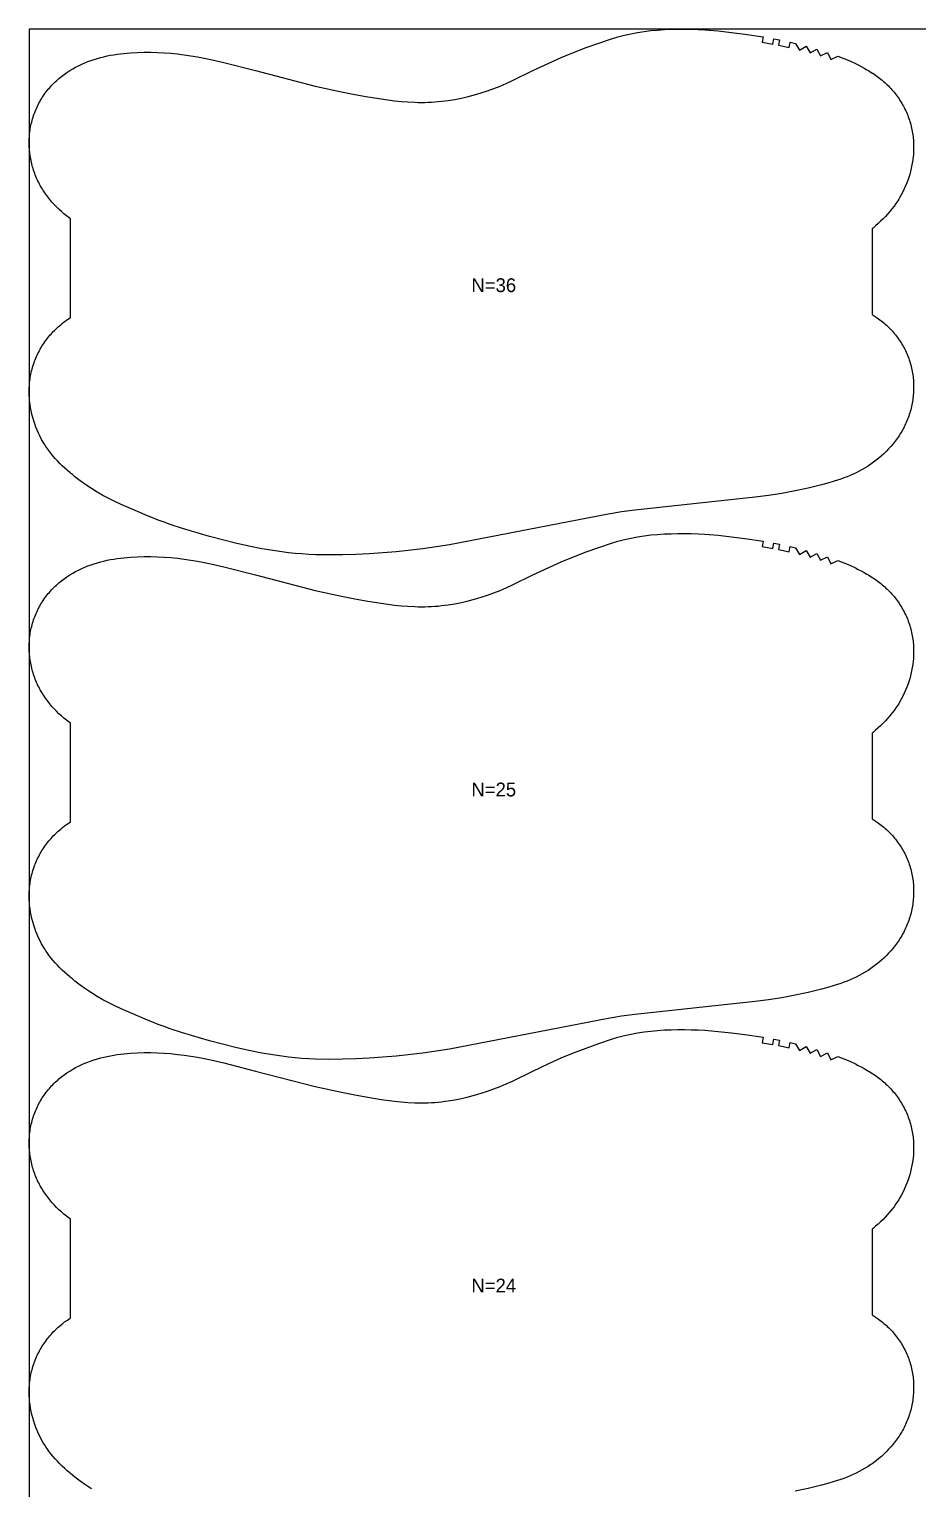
# Model space of a CAD drawing. Header units: inches. Extents: x 0 to 1935, y 0 to 1083.
# Drawn here: x 0 to 322, y 555 to 1083 of the extents above; entities that cross this region are included whole.
import ezdxf

# ---------------------------------------------------------------- set-up
doc = ezdxf.new("R2010")
doc.units = ezdxf.units.IN

msp = doc.modelspace()

# ---------------------------------------------------------------- linework, layer by layer
at = {"layer": '1'}
for points in [[(0, 0), (1935.3492, 0), (1935.3492, 1083.2627), (0, 1083.2627), (0, 0)], [(305.357, 979.8415), (306.8794, 978.8309), (307.3747, 978.4764), (307.8635, 978.1132), (308.3456, 977.7413), (308.8208, 977.3606), (309.2888, 976.9712), (309.7494, 976.573), (310.2025, 976.1661), (310.6477, 975.7506), (311.0849, 975.3265), (311.5138, 974.894), (311.9343, 974.4532), (312.3462, 974.0043), (312.7492, 973.5475), (313.1431, 973.0829), (313.5277, 972.6107), (313.9029, 972.131), (314.2684, 971.6439), (314.624, 971.1496), (314.9695, 970.6484), (315.3047, 970.1402), (315.6294, 969.6254), (315.9434, 969.1039), (316.2464, 968.5761), (316.5384, 968.0419), (316.8191, 967.5018), (317.0887, 966.956), (317.3469, 966.4046), (317.5937, 965.848), (317.8291, 965.2863), (318.053, 964.72), (318.2653, 964.1492), (318.4661, 963.5741), (318.6551, 962.9951), (318.8324, 962.4123), (318.9979, 961.8261), (319.1515, 961.2367), (319.2932, 960.6443), (319.4229, 960.0493), (319.5406, 959.4518), (319.6461, 958.8521), (319.7396, 958.2504), (319.821, 957.647), (319.8905, 957.0421), (319.948, 956.4359), (319.9935, 955.8287), (320.0272, 955.2206), (320.0491, 954.612), (320.0592, 954.003), (320.0576, 953.3939), (320.0442, 952.7848), (320.0192, 952.1761), (319.9825, 951.568), (319.9343, 950.9606), (319.8745, 950.3542), (319.8032, 949.7491), (319.7205, 949.1454), (319.6263, 948.5434), (319.5208, 947.9434), (319.4039, 947.3454), (319.2757, 946.7498), (319.1363, 946.1568), (318.9857, 945.5666), (318.824, 944.9794), (318.6511, 944.3954), (318.4672, 943.815), (318.2723, 943.2381), (318.0663, 942.6653), (317.8495, 942.0965), (317.6217, 941.5321), (317.3831, 940.9722), (317.1337, 940.4172), (316.8736, 939.8671), (316.6029, 939.3222), (316.3219, 938.7825), (316.0307, 938.2481), (315.7296, 937.7191), (315.4188, 937.1956), (315.0985, 936.6778), (314.7688, 936.1657), (314.4301, 935.6593), (314.0825, 935.1589), (313.3614, 934.1763), (312.6073, 933.2185), (311.8217, 932.2863), (311.0063, 931.3806), (310.1623, 930.5019), (309.2905, 929.651), (308.3922, 928.8283), (307.4684, 928.0346), (306.5201, 927.2704), (305.5484, 926.5364), (305.0592, 926.1904), (304.5544, 925.8332), (303.5391, 925.1613), (302.5038, 924.5204), (301.4499, 923.9101), (300.3788, 923.3302), (299.2917, 922.7803), (298.1901, 922.26), (297.0753, 921.7689), (295.9486, 921.3067), (294.8114, 920.8727), (293.6648, 920.4644), (292.5099, 920.0793), (291.348, 919.7145), (289.0075, 919.0351), (286.6523, 918.4046), (281.9216, 917.2347), (277.1643, 916.1888), (272.3775, 915.2806), (267.5656, 914.515), (262.7352, 913.8854), (219.1296, 909.2704), (214.3091, 908.5636), (210.9941, 908), (209.5055, 907.7469), (152.0929, 896.6843), (147.2787, 895.936), (142.4515, 895.2726), (132.7713, 894.1569), (127.9172, 893.7378), (123.0556, 893.4149), (118.1891, 893.1823), (113.3188, 893.0409), (108.4462, 893), (103.5752, 893.0945), (101.1418, 893.2048), (98.7109, 893.3607), (96.2836, 893.5636), (93.8608, 893.8148), (91.4435, 894.1149), (89.0321, 894.461), (84.228, 895.2755), (79.4502, 896.2291), (74.6966, 897.2971), (69.9652, 898.4606), (65.2589, 899.72), (55.4758, 902.6449), (51.0615, 904.076), (48.8696, 904.8335), (46.6928, 905.6312), (44.4256, 906.5181), (42.1738, 907.4453), (40.8934, 908), (33.2285, 911.3207), (31.0181, 912.344), (28.8358, 913.4227), (26.6899, 914.5722), (24.5827, 915.7927), (22.5149, 917.0803), (20.4874, 918.4314), (18.5018, 919.8434), (16.5631, 921.3189), (15.6132, 922.0815), (15, 922.5926), (14.6774, 922.8615), (13.7562, 923.6591), (12.8506, 924.4749), (11.9614, 925.3094), (11.0909, 926.1633), (10.2414, 927.0375), (9.4153, 927.9329), (8.6152, 928.8501), (7.8433, 929.7901), (7.1021, 930.7537), (6.3939, 931.7417), (6.053, 932.245), (5.721, 932.7545), (5.3979, 933.2699), (5.0837, 933.7909), (4.4824, 934.8495), (3.9171, 935.9285), (3.3881, 937.0264), (2.8957, 938.1417), (2.4399, 939.2727), (2.0209, 940.418), (1.6392, 941.5759), (1.2953, 942.7452), (0.9901, 943.9249), (0.7242, 945.1136), (0.4986, 946.3103), (0.3139, 947.5139), (0.1709, 948.723), (0.1153, 949.3294), (0.0705, 949.9367), (0.0364, 950.5448), (0.0133, 951.1535), (0.0011, 951.7626), (0, 952.3718), (0.01, 952.9809), (0.0312, 953.5897), (0.0637, 954.198), (0.1075, 954.8054), (0.1628, 955.4119), (0.2296, 956.0171), (0.3079, 956.6208), (0.3979, 957.2228), (0.4997, 957.8229), (0.6132, 958.4208), (0.7387, 959.0164), (0.876, 959.6093), (1.0254, 960.1993), (1.1867, 960.7863), (1.3598, 961.37), (1.5446, 961.9502), (1.7409, 962.5266), (1.9487, 963.0991), (2.1678, 963.6674), (2.3982, 964.2314), (2.6396, 964.7907), (2.892, 965.3452), (3.1552, 965.8947), (3.4292, 966.4389), (3.7139, 966.9777), (4.009, 967.5107), (4.3145, 968.0379), (4.6303, 968.5589), (4.9563, 969.0736), (5.2922, 969.5818), (5.6379, 970.0834), (5.9932, 970.5782), (6.3579, 971.066), (6.7318, 971.5469), (7.1148, 972.0205), (7.5067, 972.4868), (7.9072, 972.9456), (8.3163, 973.3968), (8.7337, 973.8402), (9.1591, 974.2757), (9.5926, 974.7032), (10.0338, 975.1225), (10.4826, 975.5335), (10.9388, 975.936), (11.4021, 976.3299), (11.8724, 976.7155), (12.8326, 977.4622), (13.817, 978.1777), (14.8233, 978.8637), (15, 978.977), (15, 1014.6217), (14.5108, 1014.9678), (13.5391, 1015.7018), (12.5908, 1016.466), (11.667, 1017.2597), (10.7687, 1018.0823), (9.897, 1018.9333), (9.0529, 1019.812), (8.2375, 1020.7177), (7.4519, 1021.6498), (6.6978, 1022.6076), (5.9767, 1023.5903), (5.6291, 1024.0907), (5.2904, 1024.597), (4.9608, 1025.1092), (4.6404, 1025.627), (4.3296, 1026.1505), (4.0285, 1026.6795), (3.7374, 1027.2138), (3.4563, 1027.7536), (3.1856, 1028.2985), (2.9255, 1028.8485), (2.6761, 1029.4036), (2.4375, 1029.9634), (2.2098, 1030.5279), (1.9929, 1031.0966), (1.787, 1031.6695), (1.592, 1032.2463), (1.4081, 1032.8268), (1.2352, 1033.4108), (1.0735, 1033.998), (0.9229, 1034.5882), (0.7835, 1035.1812), (0.6553, 1035.7768), (0.5385, 1036.3747), (0.4329, 1036.9748), (0.3388, 1037.5768), (0.256, 1038.1805), (0.1847, 1038.7856), (0.1249, 1039.392), (0.0767, 1039.9993), (0.04, 1040.6075), (0.015, 1041.2162), (0.0017, 1041.8252), (0, 1042.4344), (0.0101, 1043.0434), (0.032, 1043.652), (0.0657, 1044.2601), (0.1113, 1044.8673), (0.1688, 1045.4735), (0.2382, 1046.0784), (0.3196, 1046.6818), (0.4131, 1047.2834), (0.5187, 1047.8831), (0.6363, 1048.4806), (0.766, 1049.0757), (0.9077, 1049.6681), (1.0613, 1050.2575), (1.2268, 1050.8437), (1.4041, 1051.4265), (1.5932, 1052.0055), (1.7939, 1052.5805), (2.0062, 1053.1514), (2.2301, 1053.7177), (2.4655, 1054.2793), (2.7124, 1054.8359), (2.9706, 1055.3873), (3.2401, 1055.9332), (3.5209, 1056.4733), (3.8128, 1057.0074), (4.1159, 1057.5353), (4.4298, 1058.0567), (4.7545, 1058.5716), (5.0897, 1059.0797), (5.4352, 1059.581), (5.7908, 1060.0753), (6.1563, 1060.5623), (6.5315, 1061.042), (6.9161, 1061.5143), (7.31, 1061.9789), (7.713, 1062.4357), (8.1249, 1062.8846), (8.5454, 1063.3253), (8.9743, 1063.7578), (9.4115, 1064.182), (9.8567, 1064.5975), (10.3098, 1065.0044), (10.7704, 1065.4025), (11.2385, 1065.792), (11.7137, 1066.1726), (12.1958, 1066.5446), (12.6846, 1066.9078), (13.1798, 1067.2622), (13.6814, 1067.6079), (14.7023, 1068.2729), (15.7454, 1068.9027), (16.809, 1069.4973), (17.8913, 1070.0565), (18.9905, 1070.5805), (20.1053, 1071.0699), (21.2343, 1071.5252), (22.3764, 1071.9473), (23.5302, 1072.3369), (24.6944, 1072.6945), (25.8678, 1073.0211), (27.0491, 1073.3172), (28.2372, 1073.5837), (29.4311, 1073.8219), (30.6303, 1074.0332), (31.8339, 1074.2191), (33.0415, 1074.3809), (34.2521, 1074.5201), (36.6799, 1074.7365), (39.1125, 1074.8779), (41.5475, 1074.948), (43.9831, 1074.9487), (46.4176, 1074.8818), (48.8495, 1074.7498), (51.2777, 1074.5569), (53.7013, 1074.3078), (56.1194, 1074.0071), (58.5311, 1073.6585), (60.9352, 1073.2622), (63.3305, 1072.8174), (65.7156, 1072.3231), (70.4562, 1071.202), (81.879, 1068.2627), (103.4873, 1062.7024), (112.9964, 1060.5737), (117.7779, 1059.6373), (122.5752, 1058.7867), (127.3872, 1058.0266), (132.2181, 1057.3925), (134.6419, 1057.1376), (137.0705, 1056.9382), (139.5026, 1056.8074), (140.7196, 1056.7719), (141.9369, 1056.7586), (143.1544, 1056.7686), (144.3717, 1056.8021), (145.5883, 1056.8587), (146.8038, 1056.9382), (148.0177, 1057.04), (149.2296, 1057.164), (150.4391, 1057.3098), (151.6457, 1057.4771), (154.0487, 1057.8744), (156.4373, 1058.3515), (158.8102, 1058.9034), (161.1663, 1059.5254), (163.5042, 1060.2135), (165.8213, 1060.9679), (168.1146, 1061.7896), (170.3814, 1062.6798), (172.6203, 1063.6367), (174.8362, 1064.6474), (182.3037, 1068.2627), (187.9934, 1071.0173), (192.4473, 1072.992), (196.954, 1074.8446), (201.5019, 1076.5902), (206.0868, 1078.2403), (210.7111, 1079.7804), (213.0451, 1080.4755), (215.3985, 1081.0978), (216.5835, 1081.3767), (217.7736, 1081.6336), (218.9685, 1081.8691), (220.1676, 1082.0838), (222.5763, 1082.4526), (224.9955, 1082.7445), (227.4216, 1082.9642), (229.8526, 1083.1187), (232.2868, 1083.2152), (234.7228, 1083.2612), (237.1592, 1083.2627), (239.595, 1083.2209), (242.0296, 1083.1359), (244.4622, 1083.0075), (249.3194, 1082.6268), (254.1648, 1082.1107), (258.9976, 1081.4912), (265.5741, 1080.4929), (265.2474, 1078.5198), (269.1476, 1077.8352), (269.5139, 1079.8013), (271.4779, 1079.4236), (271.0884, 1077.4619), (274.9493, 1076.6426), (275.3906, 1078.5933), (277.3382, 1078.1392), (278.788, 1075.7214), (281.2153, 1077.1562), (282.6052, 1074.7025), (285.067, 1076.0764), (286.386, 1073.5869), (288.8856, 1074.8841), (290.1099, 1072.3508), (292.6549, 1073.5481), (294.7928, 1072.7032), (296.9051, 1071.796), (298.9881, 1070.8221), (300.0174, 1070.3086), (301.0379, 1069.7767), (302.1087, 1069.1924), (303.1668, 1068.5851), (303.6991, 1068.2627), (304.21, 1067.9532), (305.0592, 1067.4084), (305.2359, 1067.2951), (306.2422, 1066.609), (307.2266, 1065.8935), (308.1868, 1065.1468), (308.6571, 1064.7613), (309.1205, 1064.3674), (309.5766, 1063.9649), (310.0254, 1063.5539), (310.4666, 1063.1346), (310.9001, 1062.7071), (311.3256, 1062.2716), (311.7429, 1061.8282), (312.152, 1061.377), (312.5525, 1060.9181), (312.9444, 1060.4519), (313.3274, 1059.9782), (313.7014, 1059.4974), (314.0661, 1059.0095), (314.4214, 1058.5147), (314.7671, 1058.0132), (315.103, 1057.505), (315.4289, 1056.9903), (315.7447, 1056.4693), (316.0502, 1055.9421), (316.3454, 1055.4091), (316.63, 1054.8703), (316.904, 1054.3261), (317.1672, 1053.7766), (317.4196, 1053.2221), (317.6611, 1052.6627), (317.8914, 1052.0988), (318.1105, 1051.5305), (318.3183, 1050.958), (318.5146, 1050.3815), (318.6994, 1049.8014), (318.8725, 1049.2177), (319.0338, 1048.6307), (319.1832, 1048.0406), (319.3206, 1047.4477), (319.446, 1046.8522), (319.5595, 1046.2543), (319.6613, 1045.6542), (319.7513, 1045.0522), (319.8296, 1044.4484), (319.8964, 1043.8432), (319.9517, 1043.2368), (319.9955, 1042.6293), (320.028, 1042.0211), (320.0492, 1041.4123), (320.0592, 1040.8032), (320.0581, 1040.1939), (320.0459, 1039.5849), (320.0228, 1038.9761), (319.9888, 1038.368), (319.9439, 1037.7607), (319.8883, 1037.1544), (319.7454, 1035.9452), (319.5607, 1034.7417), (319.335, 1033.545), (319.0692, 1032.3562), (318.7639, 1031.1766), (318.42, 1030.0072), (318.0383, 1028.8493), (317.6194, 1027.7041), (317.1636, 1026.5731), (316.6711, 1025.4578), (316.1421, 1024.3599), (315.5769, 1023.2808), (314.9755, 1022.2223), (314.6613, 1021.7012), (314.3382, 1021.1859), (314.0062, 1020.6764), (313.6653, 1020.1731), (312.9572, 1019.1851), (312.216, 1018.2215), (311.4441, 1017.2815), (310.6439, 1016.3642), (309.8179, 1015.4689), (308.9684, 1014.5947), (308.0978, 1013.7407), (307.2087, 1012.9063), (306.303, 1012.0905), (305.3818, 1011.2928), (305.0592, 1011.024), (305.0592, 980.0213), (305.357, 979.8415)], [(305.357, 797.3415), (306.8794, 796.3309), (307.3747, 795.9764), (307.8635, 795.6132), (308.3456, 795.2413), (308.8208, 794.8606), (309.2888, 794.4712), (309.7494, 794.073), (310.2025, 793.6661), (310.6477, 793.2506), (311.0849, 792.8265), (311.5138, 792.394), (311.9343, 791.9532), (312.3462, 791.5043), (312.7492, 791.0475), (313.1431, 790.5829), (313.5277, 790.1107), (313.9029, 789.631), (314.2684, 789.1439), (314.624, 788.6496), (314.9695, 788.1484), (315.3047, 787.6402), (315.6294, 787.1254), (315.9434, 786.6039), (316.2464, 786.0761), (316.5384, 785.5419), (316.8191, 785.0018), (317.0887, 784.456), (317.3469, 783.9046), (317.5937, 783.348), (317.8291, 782.7863), (318.053, 782.22), (318.2653, 781.6492), (318.4661, 781.0741), (318.6551, 780.4951), (318.8324, 779.9123), (318.9979, 779.3261), (319.1515, 778.7367), (319.2932, 778.1443), (319.4229, 777.5493), (319.5406, 776.9518), (319.6461, 776.3521), (319.7396, 775.7504), (319.821, 775.147), (319.8905, 774.5421), (319.948, 773.9359), (319.9935, 773.3287), (320.0272, 772.7206), (320.0491, 772.112), (320.0592, 771.503), (320.0576, 770.8939), (320.0442, 770.2848), (320.0192, 769.6761), (319.9825, 769.068), (319.9343, 768.4606), (319.8745, 767.8542), (319.8032, 767.2491), (319.7205, 766.6454), (319.6263, 766.0434), (319.5208, 765.4434), (319.4039, 764.8454), (319.2757, 764.2498), (319.1363, 763.6568), (318.9857, 763.0666), (318.824, 762.4794), (318.6511, 761.8954), (318.4672, 761.315), (318.2723, 760.7381), (318.0663, 760.1653), (317.8495, 759.5965), (317.6217, 759.0321), (317.3831, 758.4722), (317.1337, 757.9172), (316.8736, 757.3671), (316.6029, 756.8222), (316.3219, 756.2825), (316.0307, 755.7481), (315.7296, 755.2191), (315.4188, 754.6956), (315.0985, 754.1778), (314.7688, 753.6657), (314.4301, 753.1593), (314.0825, 752.6589), (313.3614, 751.6763), (312.6073, 750.7185), (311.8217, 749.7863), (311.0063, 748.8806), (310.1623, 748.0019), (309.2905, 747.151), (308.3922, 746.3283), (307.4684, 745.5346), (306.5201, 744.7704), (305.5484, 744.0364), (305.0592, 743.6904), (304.5544, 743.3332), (303.5391, 742.6613), (302.5038, 742.0204), (301.4499, 741.4101), (300.3788, 740.8302), (299.2917, 740.2803), (298.1901, 739.76), (297.0753, 739.2689), (295.9486, 738.8067), (294.8114, 738.3727), (293.6648, 737.9644), (292.5099, 737.5793), (291.348, 737.2145), (289.0075, 736.5351), (286.6523, 735.9046), (281.9216, 734.7347), (277.1643, 733.6888), (272.3775, 732.7806), (267.5656, 732.015), (262.7352, 731.3854), (219.1296, 726.7704), (214.3091, 726.0636), (210.9941, 725.5), (209.5055, 725.2469), (152.0929, 714.1843), (147.2787, 713.436), (142.4515, 712.7726), (132.7713, 711.6569), (127.9172, 711.2378), (123.0556, 710.9149), (118.1891, 710.6823), (113.3188, 710.5409), (108.4462, 710.5), (103.5752, 710.5945), (101.1418, 710.7048), (98.7109, 710.8607), (96.2836, 711.0636), (93.8608, 711.3148), (91.4435, 711.6149), (89.0321, 711.961), (84.228, 712.7755), (79.4502, 713.7291), (74.6966, 714.7971), (69.9652, 715.9606), (65.2589, 717.22), (55.4758, 720.1449), (51.0615, 721.576), (48.8696, 722.3335), (46.6928, 723.1312), (44.4256, 724.0181), (42.1738, 724.9453), (40.8934, 725.5), (33.2285, 728.8207), (31.0181, 729.844), (28.8358, 730.9227), (26.6899, 732.0722), (24.5827, 733.2927), (22.5149, 734.5803), (20.4874, 735.9314), (18.5018, 737.3434), (16.5631, 738.8189), (15.6132, 739.5815), (15, 740.0926), (14.6774, 740.3615), (13.7562, 741.1591), (12.8506, 741.9749), (11.9614, 742.8094), (11.0909, 743.6633), (10.2414, 744.5375), (9.4153, 745.4329), (8.6152, 746.3501), (7.8433, 747.2901), (7.1021, 748.2537), (6.3939, 749.2417), (6.053, 749.745), (5.721, 750.2545), (5.3979, 750.7699), (5.0837, 751.2909), (4.4824, 752.3495), (3.9171, 753.4285), (3.3881, 754.5264), (2.8957, 755.6417), (2.4399, 756.7727), (2.0209, 757.918), (1.6392, 759.0759), (1.2953, 760.2452), (0.9901, 761.4249), (0.7242, 762.6136), (0.4986, 763.8103), (0.3139, 765.0139), (0.1709, 766.223), (0.1153, 766.8294), (0.0705, 767.4367), (0.0364, 768.0448), (0.0133, 768.6535), (0.0011, 769.2626), (0, 769.8718), (0.01, 770.4809), (0.0312, 771.0897), (0.0637, 771.698), (0.1075, 772.3054), (0.1628, 772.9119), (0.2296, 773.5171), (0.3079, 774.1208), (0.3979, 774.7228), (0.4997, 775.3229), (0.6132, 775.9208), (0.7387, 776.5164), (0.876, 777.1093), (1.0254, 777.6993), (1.1867, 778.2863), (1.3598, 778.87), (1.5446, 779.4502), (1.7409, 780.0266), (1.9487, 780.5991), (2.1678, 781.1674), (2.3982, 781.7314), (2.6396, 782.2907), (2.892, 782.8452), (3.1552, 783.3947), (3.4292, 783.9389), (3.7139, 784.4777), (4.009, 785.0107), (4.3145, 785.5379), (4.6303, 786.0589), (4.9563, 786.5736), (5.2922, 787.0818), (5.6379, 787.5834), (5.9932, 788.0782), (6.3579, 788.566), (6.7318, 789.0469), (7.1148, 789.5205), (7.5067, 789.9868), (7.9072, 790.4456), (8.3163, 790.8968), (8.7337, 791.3402), (9.1591, 791.7757), (9.5926, 792.2032), (10.0338, 792.6225), (10.4826, 793.0335), (10.9388, 793.436), (11.4021, 793.8299), (11.8724, 794.2155), (12.8326, 794.9622), (13.817, 795.6777), (14.8233, 796.3637), (15, 796.477), (15, 832.1217), (14.5108, 832.4678), (13.5391, 833.2018), (12.5908, 833.966), (11.667, 834.7597), (10.7687, 835.5823), (9.897, 836.4333), (9.0529, 837.312), (8.2375, 838.2177), (7.4519, 839.1498), (6.6978, 840.1076), (5.9767, 841.0903), (5.6291, 841.5907), (5.2904, 842.097), (4.9608, 842.6092), (4.6404, 843.127), (4.3296, 843.6505), (4.0285, 844.1795), (3.7374, 844.7138), (3.4563, 845.2536), (3.1856, 845.7985), (2.9255, 846.3485), (2.6761, 846.9036), (2.4375, 847.4634), (2.2098, 848.0279), (1.9929, 848.5966), (1.787, 849.1695), (1.592, 849.7463), (1.4081, 850.3268), (1.2352, 850.9108), (1.0735, 851.498), (0.9229, 852.0882), (0.7835, 852.6812), (0.6553, 853.2768), (0.5385, 853.8747), (0.4329, 854.4748), (0.3388, 855.0768), (0.256, 855.6805), (0.1847, 856.2856), (0.1249, 856.892), (0.0767, 857.4993), (0.04, 858.1075), (0.015, 858.7162), (0.0017, 859.3252), (0, 859.9344), (0.0101, 860.5434), (0.032, 861.152), (0.0657, 861.7601), (0.1113, 862.3673), (0.1688, 862.9735), (0.2382, 863.5784), (0.3196, 864.1818), (0.4131, 864.7834), (0.5187, 865.3831), (0.6363, 865.9806), (0.766, 866.5757), (0.9077, 867.1681), (1.0613, 867.7575), (1.2268, 868.3437), (1.4041, 868.9265), (1.5932, 869.5055), (1.7939, 870.0805), (2.0062, 870.6514), (2.2301, 871.2177), (2.4655, 871.7793), (2.7124, 872.3359), (2.9706, 872.8873), (3.2401, 873.4332), (3.5209, 873.9733), (3.8128, 874.5074), (4.1159, 875.0353), (4.4298, 875.5567), (4.7545, 876.0716), (5.0897, 876.5797), (5.4352, 877.081), (5.7908, 877.5753), (6.1563, 878.0623), (6.5315, 878.542), (6.9161, 879.0143), (7.31, 879.4789), (7.713, 879.9357), (8.1249, 880.3846), (8.5454, 880.8253), (8.9743, 881.2578), (9.4115, 881.682), (9.8567, 882.0975), (10.3098, 882.5044), (10.7704, 882.9025), (11.2385, 883.292), (11.7137, 883.6726), (12.1958, 884.0446), (12.6846, 884.4078), (13.1798, 884.7622), (13.6814, 885.1079), (14.7023, 885.7729), (15.7454, 886.4027), (16.809, 886.9973), (17.8913, 887.5565), (18.9905, 888.0805), (20.1053, 888.5699), (21.2343, 889.0252), (22.3764, 889.4473), (23.5302, 889.8369), (24.6944, 890.1945), (25.8678, 890.5211), (27.0491, 890.8172), (28.2372, 891.0837), (29.4311, 891.3219), (30.6303, 891.5332), (31.8339, 891.7191), (33.0415, 891.8809), (34.2521, 892.0201), (36.6799, 892.2365), (39.1125, 892.3779), (41.5475, 892.448), (43.9831, 892.4487), (46.4176, 892.3818), (48.8495, 892.2498), (51.2777, 892.0569), (53.7013, 891.8078), (56.1194, 891.5071), (58.5311, 891.1585), (60.9352, 890.7622), (63.3305, 890.3174), (65.7156, 889.8231), (70.4562, 888.702), (81.879, 885.7627), (103.4873, 880.2024), (112.9964, 878.0737), (117.7779, 877.1373), (122.5752, 876.2867), (127.3872, 875.5266), (132.2181, 874.8925), (134.6419, 874.6376), (137.0705, 874.4382), (139.5026, 874.3074), (140.7196, 874.2719), (141.9369, 874.2586), (143.1544, 874.2686), (144.3717, 874.3021), (145.5883, 874.3587), (146.8038, 874.4382), (148.0177, 874.54), (149.2296, 874.664), (150.4391, 874.8098), (151.6457, 874.9771), (154.0487, 875.3744), (156.4373, 875.8515), (158.8102, 876.4034), (161.1663, 877.0254), (163.5042, 877.7135), (165.8213, 878.4679), (168.1146, 879.2896), (170.3814, 880.1798), (172.6203, 881.1367), (174.8362, 882.1474), (182.3037, 885.7627), (187.9934, 888.5173), (192.4473, 890.492), (196.954, 892.3446), (201.5019, 894.0902), (206.0868, 895.7403), (210.7111, 897.2804), (213.0451, 897.9755), (215.3985, 898.5978), (216.5835, 898.8767), (217.7736, 899.1336), (218.9685, 899.3691), (220.1676, 899.5838), (222.5763, 899.9526), (224.9955, 900.2445), (227.4216, 900.4642), (229.8526, 900.6187), (232.2868, 900.7152), (234.7228, 900.7612), (237.1592, 900.7627), (239.595, 900.7209), (242.0296, 900.6359), (244.4622, 900.5075), (249.3194, 900.1268), (254.1648, 899.6107), (258.9976, 898.9912), (265.5741, 897.9929), (265.2474, 896.0198), (269.1476, 895.3352), (269.5139, 897.3013), (271.4779, 896.9236), (271.0884, 894.9619), (274.9493, 894.1426), (275.3906, 896.0933), (277.3382, 895.6392), (278.788, 893.2214), (281.2153, 894.6562), (282.6052, 892.2025), (285.067, 893.5764), (286.386, 891.0869), (288.8856, 892.3841), (290.1099, 889.8508), (292.6549, 891.0481), (294.7928, 890.2032), (296.9051, 889.296), (298.9881, 888.3221), (300.0174, 887.8086), (301.0379, 887.2767), (302.1087, 886.6924), (303.1668, 886.0851), (303.6991, 885.7627), (304.21, 885.4532), (305.0592, 884.9084), (305.2359, 884.7951), (306.2422, 884.109), (307.2266, 883.3935), (308.1868, 882.6468), (308.6571, 882.2613), (309.1205, 881.8674), (309.5766, 881.4649), (310.0254, 881.0539), (310.4666, 880.6346), (310.9001, 880.2071), (311.3256, 879.7716), (311.7429, 879.3282), (312.152, 878.877), (312.5525, 878.4181), (312.9444, 877.9519), (313.3274, 877.4782), (313.7014, 876.9974), (314.0661, 876.5095), (314.4214, 876.0147), (314.7671, 875.5132), (315.103, 875.005), (315.4289, 874.4903), (315.7447, 873.9693), (316.0502, 873.4421), (316.3454, 872.9091), (316.63, 872.3703), (316.904, 871.8261), (317.1672, 871.2766), (317.4196, 870.7221), (317.6611, 870.1627), (317.8914, 869.5988), (318.1105, 869.0305), (318.3183, 868.458), (318.5146, 867.8815), (318.6994, 867.3014), (318.8725, 866.7177), (319.0338, 866.1307), (319.1832, 865.5406), (319.3206, 864.9477), (319.446, 864.3522), (319.5595, 863.7543), (319.6613, 863.1542), (319.7513, 862.5522), (319.8296, 861.9484), (319.8964, 861.3432), (319.9517, 860.7368), (319.9955, 860.1293), (320.028, 859.5211), (320.0492, 858.9123), (320.0592, 858.3032), (320.0581, 857.6939), (320.0459, 857.0849), (320.0228, 856.4761), (319.9888, 855.868), (319.9439, 855.2607), (319.8883, 854.6544), (319.7454, 853.4452), (319.5607, 852.2417), (319.335, 851.045), (319.0692, 849.8562), (318.7639, 848.6766), (318.42, 847.5072), (318.0383, 846.3493), (317.6194, 845.2041), (317.1636, 844.0731), (316.6711, 842.9578), (316.1421, 841.8599), (315.5769, 840.7808), (314.9755, 839.7223), (314.6613, 839.2012), (314.3382, 838.6859), (314.0062, 838.1764), (313.6653, 837.6731), (312.9572, 836.6851), (312.216, 835.7215), (311.4441, 834.7815), (310.6439, 833.8642), (309.8179, 832.9689), (308.9684, 832.0947), (308.0978, 831.2407), (307.2087, 830.4063), (306.303, 829.5905), (305.3818, 828.7928), (305.0592, 828.524), (305.0592, 797.5213), (305.357, 797.3415)]]:
    msp.add_lwpolyline(points, close=True, dxfattribs=at)
msp.add_lwpolyline([(22.5149, 555.0803), (20.4874, 556.4314), (18.5018, 557.8434), (16.5631, 559.3189), (15.6132, 560.0815), (15, 560.5926), (14.6774, 560.8615), (13.7562, 561.6591), (12.8506, 562.4749), (11.9614, 563.3094), (11.0909, 564.1633), (10.2414, 565.0375), (9.4153, 565.9329), (8.6152, 566.8501), (7.8433, 567.7901), (7.1021, 568.7537), (6.3939, 569.7417), (6.053, 570.245), (5.721, 570.7545), (5.3979, 571.2699), (5.0837, 571.7909), (4.4824, 572.8495), (3.9171, 573.9285), (3.3881, 575.0264), (2.8957, 576.1417), (2.4399, 577.2727), (2.0209, 578.418), (1.6392, 579.5759), (1.2953, 580.7452), (0.9901, 581.9249), (0.7242, 583.1136), (0.4986, 584.3103), (0.3139, 585.5139), (0.1709, 586.723), (0.1153, 587.3294), (0.0705, 587.9367), (0.0364, 588.5448), (0.0133, 589.1535), (0.0011, 589.7626), (0, 590.3718), (0.01, 590.9809), (0.0312, 591.5897), (0.0637, 592.198), (0.1075, 592.8054), (0.1628, 593.4119), (0.2296, 594.0171), (0.3079, 594.6208), (0.3979, 595.2228), (0.4997, 595.8229), (0.6132, 596.4208), (0.7387, 597.0164), (0.876, 597.6093), (1.0254, 598.1993), (1.1867, 598.7863), (1.3598, 599.37), (1.5446, 599.9502), (1.7409, 600.5266), (1.9487, 601.0991), (2.1678, 601.6674), (2.3982, 602.2314), (2.6396, 602.7907), (2.892, 603.3452), (3.1552, 603.8947), (3.4292, 604.4389), (3.7139, 604.9777), (4.009, 605.5107), (4.3145, 606.0379), (4.6303, 606.5589), (4.9563, 607.0736), (5.2922, 607.5818), (5.6379, 608.0834), (5.9932, 608.5782), (6.3579, 609.066), (6.7318, 609.5469), (7.1148, 610.0205), (7.5067, 610.4868), (7.9072, 610.9456), (8.3163, 611.3968), (8.7337, 611.8402), (9.1591, 612.2757), (9.5926, 612.7032), (10.0338, 613.1225), (10.4826, 613.5335), (10.9388, 613.936), (11.4021, 614.3299), (11.8724, 614.7155), (12.8326, 615.4622), (13.817, 616.1777), (14.8233, 616.8637), (15, 616.977), (15, 652.6217), (14.5108, 652.9678), (13.5391, 653.7018), (12.5908, 654.466), (11.667, 655.2597), (10.7687, 656.0823), (9.897, 656.9333), (9.0529, 657.812), (8.2375, 658.7177), (7.4519, 659.6498), (6.6978, 660.6076), (5.9767, 661.5903), (5.6291, 662.0907), (5.2904, 662.597), (4.9608, 663.1092), (4.6404, 663.627), (4.3296, 664.1505), (4.0285, 664.6795), (3.7374, 665.2138), (3.4563, 665.7536), (3.1856, 666.2985), (2.9255, 666.8485), (2.6761, 667.4036), (2.4375, 667.9634), (2.2098, 668.5279), (1.9929, 669.0966), (1.787, 669.6695), (1.592, 670.2463), (1.4081, 670.8268), (1.2352, 671.4108), (1.0735, 671.998), (0.9229, 672.5882), (0.7835, 673.1812), (0.6553, 673.7768), (0.5385, 674.3747), (0.4329, 674.9748), (0.3388, 675.5768), (0.256, 676.1805), (0.1847, 676.7856), (0.1249, 677.392), (0.0767, 677.9993), (0.04, 678.6075), (0.015, 679.2162), (0.0017, 679.8252), (0, 680.4344), (0.0101, 681.0434), (0.032, 681.652), (0.0657, 682.2601), (0.1113, 682.8673), (0.1688, 683.4735), (0.2382, 684.0784), (0.3196, 684.6818), (0.4131, 685.2834), (0.5187, 685.8831), (0.6363, 686.4806), (0.766, 687.0757), (0.9077, 687.6681), (1.0613, 688.2575), (1.2268, 688.8437), (1.4041, 689.4265), (1.5932, 690.0055), (1.7939, 690.5805), (2.0062, 691.1514), (2.2301, 691.7177), (2.4655, 692.2793), (2.7124, 692.8359), (2.9706, 693.3873), (3.2401, 693.9332), (3.5209, 694.4733), (3.8128, 695.0074), (4.1159, 695.5353), (4.4298, 696.0567), (4.7545, 696.5716), (5.0897, 697.0797), (5.4352, 697.581), (5.7908, 698.0753), (6.1563, 698.5623), (6.5315, 699.042), (6.9161, 699.5143), (7.31, 699.9789), (7.713, 700.4357), (8.1249, 700.8846), (8.5454, 701.3253), (8.9743, 701.7578), (9.4115, 702.182), (9.8567, 702.5975), (10.3098, 703.0044), (10.7704, 703.4025), (11.2385, 703.792), (11.7137, 704.1726), (12.1958, 704.5446), (12.6846, 704.9078), (13.1798, 705.2622), (13.6814, 705.6079), (14.7023, 706.2729), (15.7454, 706.9027), (16.809, 707.4973), (17.8913, 708.0565), (18.9905, 708.5805), (20.1053, 709.0699), (21.2343, 709.5252), (22.3764, 709.9473), (23.5302, 710.3369), (24.6944, 710.6945), (25.8678, 711.0211), (27.0491, 711.3172), (28.2372, 711.5837), (29.4311, 711.8219), (30.6303, 712.0332), (31.8339, 712.2191), (33.0415, 712.3809), (34.2521, 712.5201), (36.6799, 712.7365), (39.1125, 712.8779), (41.5475, 712.948), (43.9831, 712.9487), (46.4176, 712.8818), (48.8495, 712.7498), (51.2777, 712.5569), (53.7013, 712.3078), (56.1194, 712.0071), (58.5311, 711.6585), (60.9352, 711.2622), (63.3305, 710.8174), (65.7156, 710.3231), (70.4562, 709.202), (81.879, 706.2627), (103.4873, 700.7024), (112.9964, 698.5737), (117.7779, 697.6373), (122.5752, 696.7867), (127.3872, 696.0266), (132.2181, 695.3925), (134.6419, 695.1376), (137.0705, 694.9382), (139.5026, 694.8074), (140.7196, 694.7719), (141.9369, 694.7586), (143.1544, 694.7686), (144.3717, 694.8021), (145.5883, 694.8587), (146.8038, 694.9382), (148.0177, 695.04), (149.2296, 695.164), (150.4391, 695.3098), (151.6457, 695.4771), (154.0487, 695.8744), (156.4373, 696.3515), (158.8102, 696.9034), (161.1663, 697.5254), (163.5042, 698.2135), (165.8213, 698.9679), (168.1146, 699.7896), (170.3814, 700.6798), (172.6203, 701.6367), (174.8362, 702.6474), (182.3037, 706.2627), (187.9934, 709.0173), (192.4473, 710.992), (196.954, 712.8446), (201.5019, 714.5902), (206.0868, 716.2403), (210.7111, 717.7804), (213.0451, 718.4755), (215.3985, 719.0978), (216.5835, 719.3767), (217.7736, 719.6336), (218.9685, 719.8691), (220.1676, 720.0838), (222.5763, 720.4526), (224.9955, 720.7445), (227.4216, 720.9642), (229.8526, 721.1187), (232.2868, 721.2152), (234.7228, 721.2612), (237.1592, 721.2627), (239.595, 721.2209), (242.0296, 721.1359), (244.4622, 721.0075), (249.3194, 720.6268), (254.1648, 720.1107), (258.9976, 719.4912), (265.5741, 718.4929), (265.2474, 716.5198), (269.1476, 715.8352), (269.5139, 717.8013), (271.4779, 717.4236), (271.0884, 715.4619), (274.9493, 714.6426), (275.3906, 716.5933), (277.3382, 716.1392), (278.788, 713.7214), (281.2153, 715.1562), (282.6052, 712.7025), (285.067, 714.0764), (286.386, 711.5869), (288.8856, 712.8841), (290.1099, 710.3508), (292.6549, 711.5481), (294.7928, 710.7032), (296.9051, 709.796), (298.9881, 708.8221), (300.0174, 708.3086), (301.0379, 707.7767), (302.1087, 707.1924), (303.1668, 706.5851), (303.6991, 706.2627), (304.21, 705.9532), (305.0592, 705.4084), (305.2359, 705.2951), (306.2422, 704.609), (307.2266, 703.8935), (308.1868, 703.1468), (308.6571, 702.7613), (309.1205, 702.3674), (309.5766, 701.9649), (310.0254, 701.5539), (310.4666, 701.1346), (310.9001, 700.7071), (311.3256, 700.2716), (311.7429, 699.8282), (312.152, 699.377), (312.5525, 698.9181), (312.9444, 698.4519), (313.3274, 697.9782), (313.7014, 697.4974), (314.0661, 697.0095), (314.4214, 696.5147), (314.7671, 696.0132), (315.103, 695.505), (315.4289, 694.9903), (315.7447, 694.4693), (316.0502, 693.9421), (316.3454, 693.4091), (316.63, 692.8703), (316.904, 692.3261), (317.1672, 691.7766), (317.4196, 691.2221), (317.6611, 690.6627), (317.8914, 690.0988), (318.1105, 689.5305), (318.3183, 688.958), (318.5146, 688.3815), (318.6994, 687.8014), (318.8725, 687.2177), (319.0338, 686.6307), (319.1832, 686.0406), (319.3206, 685.4477), (319.446, 684.8522), (319.5595, 684.2543), (319.6613, 683.6542), (319.7513, 683.0522), (319.8296, 682.4484), (319.8964, 681.8432), (319.9517, 681.2368), (319.9955, 680.6293), (320.028, 680.0211), (320.0492, 679.4123), (320.0592, 678.8032), (320.0581, 678.1939), (320.0459, 677.5849), (320.0228, 676.9761), (319.9888, 676.368), (319.9439, 675.7607), (319.8883, 675.1544), (319.7454, 673.9452), (319.5607, 672.7417), (319.335, 671.545), (319.0692, 670.3562), (318.7639, 669.1766), (318.42, 668.0072), (318.0383, 666.8493), (317.6194, 665.7041), (317.1636, 664.5731), (316.6711, 663.4578), (316.1421, 662.3599), (315.5769, 661.2808), (314.9755, 660.2223), (314.6613, 659.7012), (314.3382, 659.1859), (314.0062, 658.6764), (313.6653, 658.1731), (312.9572, 657.1851), (312.216, 656.2215), (311.4441, 655.2815), (310.6439, 654.3642), (309.8179, 653.4689), (308.9684, 652.5947), (308.0978, 651.7407), (307.2087, 650.9063), (306.303, 650.0905), (305.3818, 649.2928), (305.0592, 649.024), (305.0592, 618.0213), (305.357, 617.8415), (305.357, 617.8415), (306.8794, 616.8309), (307.3747, 616.4764), (307.8635, 616.1132), (308.3456, 615.7413), (308.8208, 615.3606), (309.2888, 614.9712), (309.7494, 614.573), (310.2025, 614.1661), (310.6477, 613.7506), (311.0849, 613.3265), (311.5138, 612.894), (311.9343, 612.4532), (312.3462, 612.0043), (312.7492, 611.5475), (313.1431, 611.0829), (313.5277, 610.6107), (313.9029, 610.131), (314.2684, 609.6439), (314.624, 609.1496), (314.9695, 608.6484), (315.3047, 608.1402), (315.6294, 607.6254), (315.9434, 607.1039), (316.2464, 606.5761), (316.5384, 606.0419), (316.8191, 605.5018), (317.0887, 604.956), (317.3469, 604.4046), (317.5937, 603.848), (317.8291, 603.2863), (318.053, 602.72), (318.2653, 602.1492), (318.4661, 601.5741), (318.6551, 600.9951), (318.8324, 600.4123), (318.9979, 599.8261), (319.1515, 599.2367), (319.2932, 598.6443), (319.4229, 598.0493), (319.5406, 597.4518), (319.6461, 596.8521), (319.7396, 596.2504), (319.821, 595.647), (319.8905, 595.0421), (319.948, 594.4359), (319.9935, 593.8287), (320.0272, 593.2206), (320.0491, 592.612), (320.0592, 592.003), (320.0576, 591.3939), (320.0442, 590.7848), (320.0192, 590.1761), (319.9825, 589.568), (319.9343, 588.9606), (319.8745, 588.3542), (319.8032, 587.7491), (319.7205, 587.1454), (319.6263, 586.5434), (319.5208, 585.9434), (319.4039, 585.3454), (319.2757, 584.7498), (319.1363, 584.1568), (318.9857, 583.5666), (318.824, 582.9794), (318.6511, 582.3954), (318.4672, 581.815), (318.2723, 581.2381), (318.0663, 580.6653), (317.8495, 580.0965), (317.6217, 579.5321), (317.3831, 578.9722), (317.1337, 578.4172), (316.8736, 577.8671), (316.6029, 577.3222), (316.3219, 576.7825), (316.0307, 576.2481), (315.7296, 575.7191), (315.4188, 575.1956), (315.0985, 574.6778), (314.7688, 574.1657), (314.4301, 573.6593), (314.0825, 573.1589), (313.3614, 572.1763), (312.6073, 571.2185), (311.8217, 570.2863), (311.0063, 569.3806), (310.1623, 568.5019), (309.2905, 567.651), (308.3922, 566.8283), (307.4684, 566.0346), (306.5201, 565.2704), (305.5484, 564.5364), (305.0592, 564.1904), (304.5544, 563.8332), (303.5391, 563.1613), (302.5038, 562.5204), (301.4499, 561.9101), (300.3788, 561.3302), (299.2917, 560.7803), (298.1901, 560.26), (297.0753, 559.7689), (295.9486, 559.3067), (294.8114, 558.8727), (293.6648, 558.4644), (292.5099, 558.0793), (291.348, 557.7145), (289.0075, 557.0351), (286.6523, 556.4046), (281.9216, 555.2347), (277.1643, 554.1888)], dxfattribs=at)

# ---------------------------------------------------------------- texts
for s, p in [('N=36', (160.0296, 988.1313)), ('N=25', (160.0296, 805.6313)), ('N=24', (160.0296, 626.1313))]:
    msp.add_text(s, height=5, dxfattribs=at).set_placement(p)

doc.saveas('drawing.dxf')
